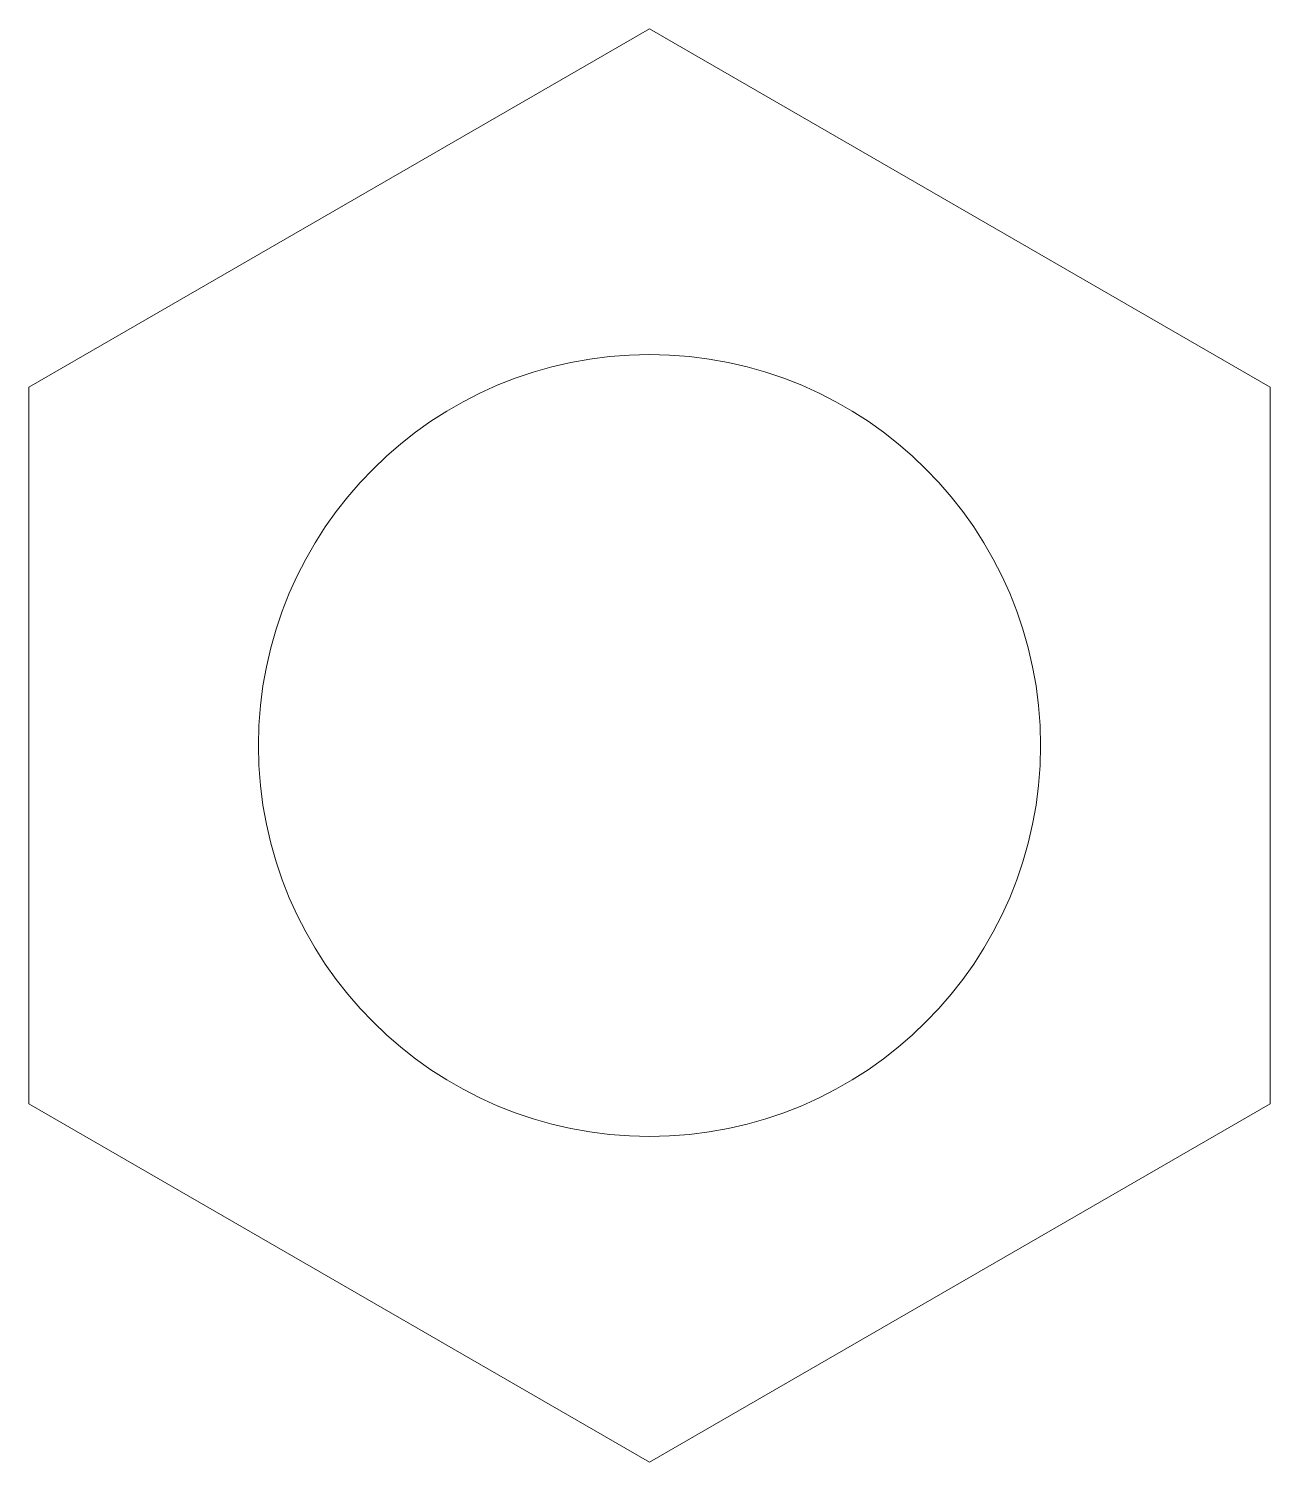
# Model space of a CAD drawing. Header units: metres. Extents: x -4.8 to 4.8, y -5.5 to 5.5.
import ezdxf

# ---------------------------------------------------------------- set-up
doc = ezdxf.new("R2010")
doc.units = ezdxf.units.M
doc.layers.add('A-DETL-GENF', color=92, linetype='Continuous', lineweight=18)

# ---------------------------------------------------------------- blocks, each defined once
blk = doc.blocks.new('00 moer a e - M6-4319995-00_0 Basismaterialen')
at = {"layer": 'A-DETL-GENF'}
for p, q in [((0, 5.5), (-4.763, 2.75)), ((4.763, 2.75), (0, 5.5)), ((0, 5.5), (-4.763, 2.75)), ((4.763, 2.75), (0, 5.5)), ((-4.763, 2.75), (-4.763, -2.75)), ((-4.763, 2.75), (-4.763, -2.75)), ((4.763, -2.75), (4.763, 2.75)), ((4.763, -2.75), (4.763, 2.75)), ((-4.763, -2.75), (0, -5.5)), ((-4.763, -2.75), (0, -5.5)), ((0, -5.5), (4.763, -2.75)), ((0, -5.5), (4.763, -2.75))]:
    blk.add_line(p, q, dxfattribs=at)
blk.add_circle((0, 0), 3, dxfattribs=at)

msp = doc.modelspace()

# ---------------------------------------------------------------- block references
msp.add_blockref('00 moer a e - M6-4319995-00_0 Basismaterialen', (0, 0))

doc.saveas('drawing.dxf')
